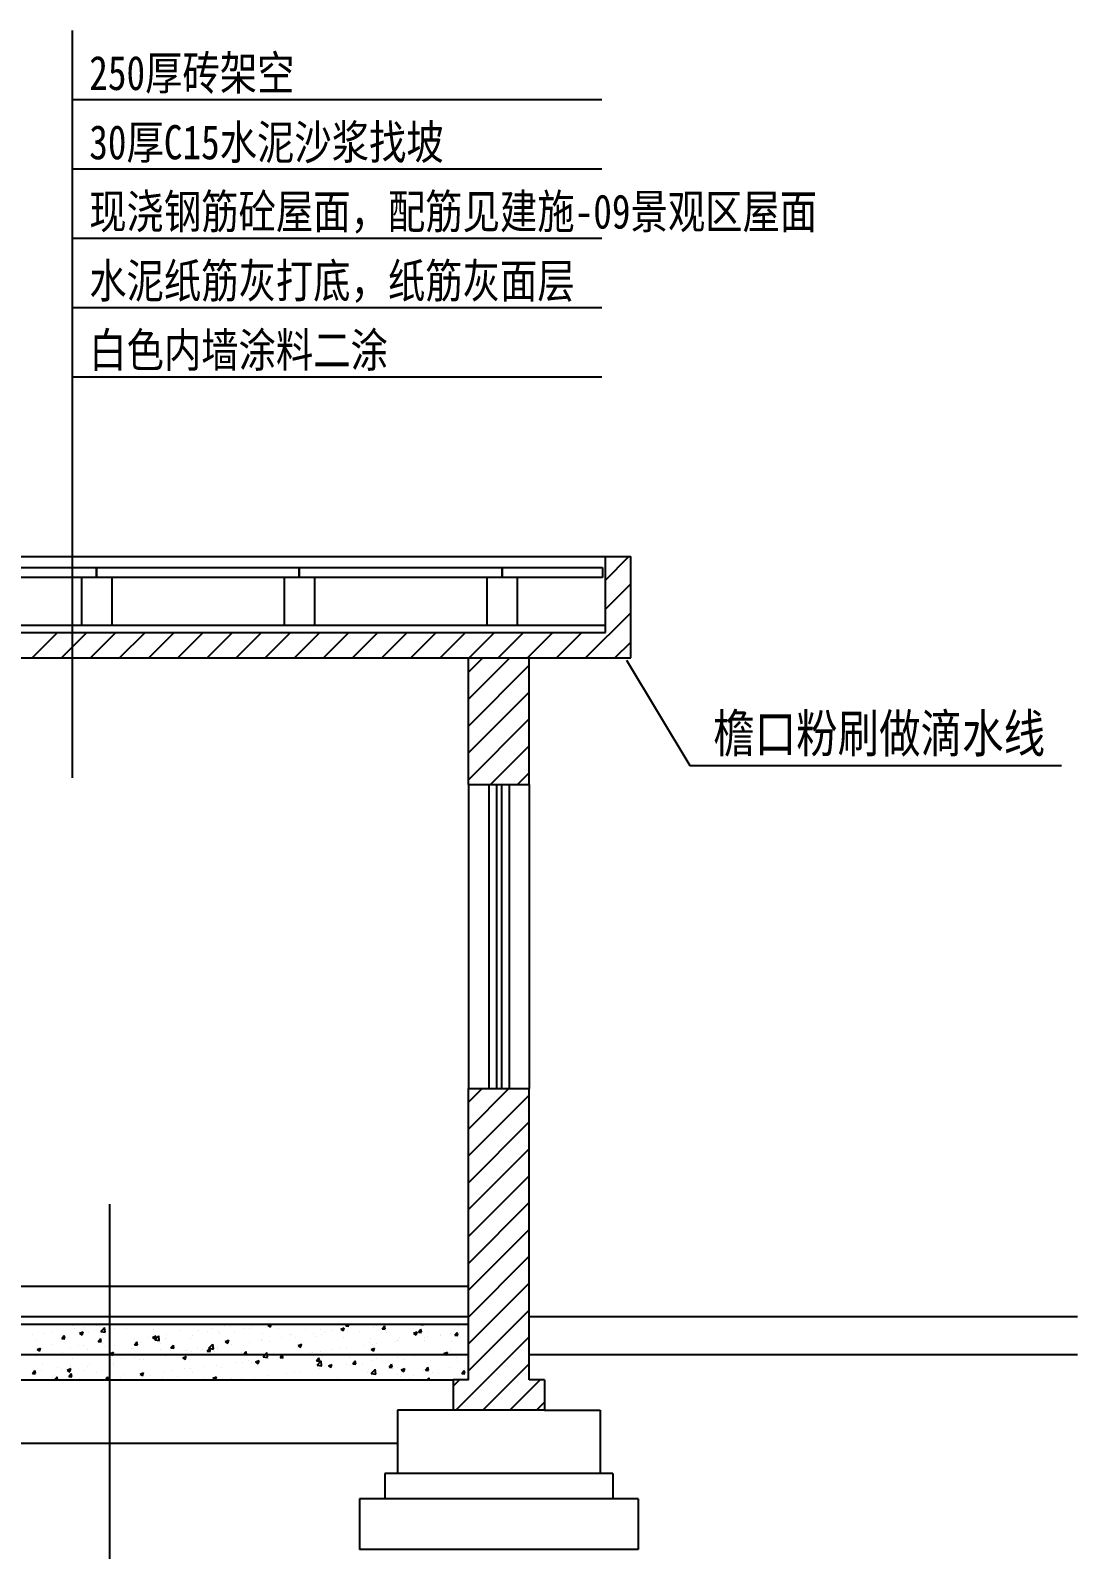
# Model space of a CAD drawing. Extents: x -747684 to -328837, y -438585 to -235181.
# Drawn here: x -334839 to -330708, y -249017 to -243020 of the extents above; entities that cross this region are included whole.
import ezdxf

# ---------------------------------------------------------------- set-up
doc = ezdxf.new("R2010")
doc.units = 0
doc.header["$LTSCALE"] = 100
doc.header["$MEASUREMENT"] = 0
doc.layers.get('0').update_dxf_attribs({"linetype": 'CONTINUOUS'})
doc.layers.add('INSERT', color=7, linetype='CONTINUOUS')
doc.styles.get("Standard").update_dxf_attribs({"font": 'SimSun.ttf'})

msp = doc.modelspace()

# ---------------------------------------------------------------- linework, layer by layer
at = {"layer": 'INSERT', "color": 2}
for p, q in [((-334673.4, -245970.6), (-334673.4, -243019.7)), ((-334673.4, -243293.1), (-332584.9, -243293.1)), ((-334673.4, -243566.6), (-332584.9, -243566.6)), ((-334673.4, -243840.1), (-332584.9, -243840.1)), ((-334673.4, -244113.5), (-332584.9, -244113.5)), ((-334673.4, -244387), (-332584.9, -244387)), ((-335378.1, -245139.7), (-334578.1, -245139.7)), ((-334578.1, -245139.7), (-333778.1, -245139.7)), ((-334578.1, -245179.7), (-334578.1, -245139.7)), ((-334578.1, -245139.7), (-334578.1, -245179.7)), ((-333778.1, -245139.7), (-333778.1, -245179.7)), ((-333778.1, -245139.7), (-332978.1, -245139.7)), ((-333778.1, -245179.7), (-333778.1, -245139.7)), ((-332978.1, -245179.7), (-332978.1, -245139.7)), ((-332978.1, -245139.7), (-332581.4, -245139.7)), ((-332978.1, -245139.7), (-332978.1, -245179.7)), ((-332581.4, -245139.7), (-332581.4, -245179.7)), ((-334578.1, -245179.7), (-335378.1, -245179.7)), ((-334638.1, -245179.7), (-334638.1, -245367.2)), ((-333778.1, -245179.7), (-334578.1, -245179.7)), ((-334518.1, -245179.7), (-334518.1, -245367.2)), ((-333838.1, -245179.7), (-333838.1, -245367.2)), ((-332978.1, -245179.7), (-333778.1, -245179.7)), ((-333718.1, -245179.7), (-333718.1, -245367.2)), ((-333038.1, -245179.7), (-333038.1, -245367.2)), ((-332581.4, -245179.7), (-332978.1, -245179.7)), ((-332918.1, -245179.7), (-332918.1, -245367.2)), ((-334526.3, -250936, -857.1), (-334526.3, -247653.3, -857.1)), ((-334829.2, -248166.6), (-334829.2, -248166.6)), ((-334783.3, -248165.1), (-334783.3, -248165.1)), ((-334779.2, -248129), (-334779.2, -248129)), ((-334753.5, -248156.6), (-334753.5, -248156.6)), ((-334714.9, -248183.6), (-334705.3, -248172.1)), ((-334710.9, -248173.4), (-334710.9, -248173.4)), ((-334703.2, -248184.4), (-334705.5, -248171.8)), ((-334672.5, -248133.5), (-334672.5, -248133.5)), ((-334666.7, -248145), (-334666.7, -248145)), ((-334645, -248163.1), (-334630.9, -248157.8)), ((-334645, -248163.1), (-334635, -248169.9)), ((-334635.2, -248169.6), (-334631.1, -248157.5)), ((-334627.2, -248140), (-334627.2, -248140)), ((-334609.9, -248160.6), (-334609.9, -248160.6)), ((-334577.1, -248133.4), (-334577.1, -248133.4)), ((-334565.7, -248138), (-334565.7, -248138)), ((-334561.5, -248156.3), (-334545.9, -248140.1)), ((-334561.5, -248156.3), (-334543.7, -248159.1)), ((-334543.9, -248158.8), (-334546.1, -248139.8)), ((-334506, -248145.6), (-334506, -248145.6)), ((-334458.9, -248142.6), (-334458.9, -248142.6)), ((-334403.3, -248131.6), (-334403.3, -248131.6)), ((-334357.5, -248179.2), (-334343.5, -248173.8)), ((-334352.2, -248147.1), (-334352.2, -248147.1)), ((-334348, -248189.4), (-334332.5, -248173.2)), ((-334347.8, -248185.6), (-334343.7, -248173.5)), ((-334330.4, -248191.9), (-334332.6, -248172.9)), ((-334301.9, -248169.1), (-334301.9, -248169.1)), ((-334245.4, -248151.6), (-334245.4, -248151.6)), ((-334200.9, -248170.3), (-334200.9, -248170.3)), ((-334180.8, -248129.2), (-334180.8, -248129.2)), ((-334175.5, -248152.5), (-334175.5, -248152.5)), ((-334138.6, -248156.1), (-334138.6, -248156.1)), ((-334125.5, -248145.9), (-334125.5, -248145.9)), ((-334098.2, -248156.3), (-334098.2, -248156.3)), ((-334091.8, -248164.3), (-334091.8, -248164.3)), ((-334074, -248133.7), (-334074, -248133.7)), ((-334049.7, -248135.9), (-334049.7, -248135.9)), ((-334031.9, -248160.6), (-334031.9, -248160.6)), ((-333997.2, -248143.5), (-333997.2, -248143.5)), ((-333975.1, -248144.3), (-333975.1, -248144.3)), ((-333967.3, -248138.2), (-333967.3, -248138.2)), ((-333925.1, -248165.1), (-333925.1, -248165.1)), ((-333902.1, -248130.7), (-333892.9, -248127.2)), ((-333902.1, -248130.7), (-333892.1, -248137.4)), ((-333893.3, -248128.5), (-333893.3, -248128.5)), ((-333892.3, -248137.1), (-333889, -248127.2)), ((-333860.5, -248142.8), (-333860.5, -248142.8)), ((-333818.3, -248169.6), (-333818.3, -248169.6)), ((-333810.6, -248168.1), (-333810.6, -248168.1)), ((-333753.8, -248147.3), (-333753.8, -248147.3)), ((-333723.9, -248165), (-333723.9, -248165)), ((-333711.6, -248174.1), (-333711.6, -248174.1)), ((-333693.9, -248148.1), (-333693.9, -248148.1)), ((-333692, -248168.2), (-333692, -248168.2)), ((-333673.8, -248158.4), (-333673.8, -248158.4)), ((-333647, -248151.8), (-333647, -248151.8)), ((-333614.6, -248146.7), (-333600.6, -248141.3)), ((-333614.6, -248146.7), (-333604.7, -248153.4)), ((-333604.9, -248153.1), (-333600.8, -248141.1)), ((-333598.1, -248148.4), (-333598.1, -248148.4)), ((-333595.1, -248133.6), (-333589.7, -248127.2)), ((-333595.1, -248133.6), (-333583.1, -248134.6)), ((-333588.1, -248153.2), (-333588.1, -248153.2)), ((-333583.3, -248134.3), (-333584.6, -248127.2)), ((-333577.3, -248128.1), (-333577.3, -248128.1)), ((-333540.2, -248156.3), (-333540.2, -248156.3)), ((-333485.5, -248139.1), (-333485.5, -248139.1)), ((-333471.8, -248131.8), (-333471.8, -248131.8)), ((-333451.6, -248146.1), (-333442, -248134.6)), ((-333451.6, -248146.1), (-333439.7, -248147.2)), ((-333439.9, -248146.9), (-333442.2, -248134.4)), ((-333433.5, -248160.8), (-333433.5, -248160.8)), ((-333384.3, -248178.1), (-333384.3, -248178.1)), ((-333327.2, -248162.7), (-333313.2, -248157.3)), ((-333327.2, -248162.7), (-333317.3, -248169.4)), ((-333326.7, -248165.3), (-333326.7, -248165.3)), ((-333317.4, -248169.2), (-333313.4, -248157.1)), ((-333308.2, -248158.7), (-333298.5, -248147.2)), ((-333308.2, -248158.7), (-333296.2, -248159.7)), ((-333306.3, -248127.2), (-333289.5, -248129.8)), ((-333296.4, -248159.4), (-333298.7, -248146.9)), ((-333289.7, -248129.5), (-333290, -248127.2)), ((-333283, -248177.9), (-333283, -248177.9)), ((-333272.3, -248177.5), (-333272.3, -248177.5)), ((-333267.6, -248158.1), (-333267.6, -248158.1)), ((-333222.2, -248170.9), (-333222.2, -248170.9)), ((-333219.9, -248169.8), (-333219.9, -248169.8)), ((-333180.3, -248163.8), (-333180.3, -248163.8)), ((-333164.7, -248171.2), (-333155.1, -248159.7)), ((-333164.7, -248171.2), (-333152.8, -248172.3)), ((-333153, -248172), (-333155.3, -248159.5)), ((-333151, -248138), (-333151, -248138)), ((-333146.5, -248160.9), (-333146.5, -248160.9)), ((-333113.2, -248174.3), (-333113.2, -248174.3)), ((-334813.6, -248187.5), (-334813.6, -248187.5)), ((-334813, -248227.6), (-334799, -248222.3)), ((-334813, -248227.6), (-334803, -248234.4)), ((-334806.1, -248235.5), (-334806.1, -248235.5)), ((-334803.2, -248234.1), (-334799.2, -248222)), ((-334754.4, -248208.3), (-334754.4, -248208.3)), ((-334714.9, -248183.6), (-334703, -248184.6)), ((-334679.8, -248218.9), (-334679.8, -248218.9)), ((-334647.7, -248212.8), (-334647.7, -248212.8)), ((-334629.7, -248212.3), (-334629.7, -248212.3)), ((-334612.3, -248227.2), (-334612.3, -248227.2)), ((-334571.5, -248196.1), (-334561.8, -248184.7)), ((-334571.5, -248196.1), (-334559.5, -248197.2)), ((-334559.7, -248196.9), (-334562, -248184.4)), ((-334554, -248202.3), (-334554, -248202.3)), ((-334540.9, -248217.3), (-334540.9, -248217.3)), ((-334525.6, -248243.7), (-334511.6, -248238.3)), ((-334514.8, -248247.2), (-334511.8, -248238)), ((-334508.5, -248212.2), (-334508.5, -248212.2)), ((-334441.7, -248224.3), (-334441.7, -248224.3)), ((-334434.1, -248221.9), (-334434.1, -248221.9)), ((-334428, -248208.7), (-334418.4, -248197.2)), ((-334428, -248208.7), (-334416.1, -248209.7)), ((-334427.7, -248185.7), (-334427.7, -248185.7)), ((-334416.3, -248209.5), (-334418.6, -248196.9)), ((-334405.8, -248198.1), (-334405.8, -248198.1)), ((-334377.6, -248179.1), (-334377.6, -248179.1)), ((-334357.5, -248179.2), (-334347.6, -248185.9)), ((-334348, -248189.4), (-334330.2, -248192.2)), ((-334327.4, -248226.4), (-334327.4, -248226.4)), ((-334325, -248204.3), (-334325, -248204.3)), ((-334304.8, -248185.3), (-334304.8, -248185.3)), ((-334284.6, -248221.2), (-334274.9, -248209.8)), ((-334284.6, -248221.2), (-334272.6, -248222.3)), ((-334272.8, -248222), (-334275.1, -248209.5)), ((-334228.2, -248231.4), (-334228.2, -248231.4)), ((-334220.6, -248230.9), (-334220.6, -248230.9)), ((-334208.4, -248184.3), (-334208.4, -248184.3)), ((-334203.3, -248236.9), (-334203.3, -248236.9)), ((-334178.1, -248224.8), (-334178.1, -248224.8)), ((-334160.5, -248228.2), (-334160.5, -248228.2)), ((-334141.1, -248233.8), (-334131.5, -248222.3)), ((-334141.1, -248233.8), (-334129.2, -248234.8)), ((-334134.6, -248222.5), (-334119, -248206.3)), ((-334134.6, -248222.5), (-334116.8, -248225.3)), ((-334129.4, -248234.6), (-334131.7, -248222)), ((-334117, -248225), (-334119.2, -248206)), ((-334113.8, -248235.4), (-334113.8, -248235.4)), ((-334102.3, -248214.8), (-334102.3, -248214.8)), ((-334100.6, -248222.8), (-334100.6, -248222.8)), ((-334070.1, -248195.2), (-334056.1, -248189.8)), ((-334070.1, -248195.2), (-334060.2, -248201.9)), ((-334060.3, -248201.6), (-334056.3, -248189.5)), ((-334043.8, -248208.2), (-334043.8, -248208.2)), ((-333999.6, -248210), (-333999.6, -248210)), ((-333997.7, -248246.3), (-333988, -248234.9)), ((-333985.9, -248247.1), (-333988.2, -248234.6)), ((-333976, -248198.2), (-333976, -248198.2)), ((-333927.2, -248188.2), (-333927.2, -248188.2)), ((-333926, -248191.6), (-333926, -248191.6)), ((-333895.7, -248195), (-333895.7, -248195)), ((-333850.2, -248181.6), (-333850.2, -248181.6)), ((-333793, -248181), (-333793, -248181)), ((-333782.7, -248211.2), (-333768.7, -248205.8)), ((-333782.7, -248211.2), (-333772.7, -248217.9)), ((-333772.9, -248217.6), (-333768.9, -248205.6)), ((-333734.2, -248238.1), (-333734.2, -248238.1)), ((-333726.5, -248237.3), (-333726.5, -248237.3)), ((-333694.4, -248234.7), (-333694.4, -248234.7)), ((-333650.7, -248227.3), (-333650.7, -248227.3)), ((-333617.5, -248218.1), (-333617.5, -248218.1)), ((-333604.8, -248178.6), (-333604.8, -248178.6)), ((-333590.6, -248219.7), (-333590.6, -248219.7)), ((-333524.4, -248210.7), (-333524.4, -248210.7)), ((-333500.9, -248198.1), (-333500.9, -248198.1)), ((-333498.1, -248183.2), (-333498.1, -248183.2)), ((-333495.3, -248227.2), (-333485.3, -248233.9)), ((-333495.3, -248227.2), (-333481.2, -248221.8)), ((-333487.9, -248205.7), (-333487.9, -248205.7)), ((-333485.5, -248233.7), (-333481.4, -248221.6)), ((-333474.3, -248204.1), (-333474.3, -248204.1)), ((-333398.6, -248194.1), (-333398.6, -248194.1)), ((-333391.3, -248187.7), (-333391.3, -248187.7)), ((-333386.9, -248192.9), (-333386.9, -248192.9)), ((-333284.5, -248192.2), (-333284.5, -248192.2)), ((-333207.8, -248243.2), (-333193.8, -248237.9)), ((-333197.2, -248247.2), (-333194, -248237.6)), ((-333182.7, -248230.4), (-333182.7, -248230.4)), ((-333177.8, -248196.7), (-333177.8, -248196.7)), ((-334816.1, -248254.1), (-334816.1, -248254.1)), ((-334791.6, -248284.4), (-334791.6, -248284.4)), ((-334732.4, -248297.8), (-334732.4, -248297.8)), ((-334713.4, -248240), (-334713.4, -248240)), ((-334682.3, -248291.2), (-334682.3, -248291.2)), ((-334674.9, -248264.4), (-334674.9, -248264.4)), ((-334614.8, -248293.8), (-334614.8, -248293.8)), ((-334606.6, -248281.2), (-334606.6, -248281.2)), ((-334558.3, -248244.4), (-334558.3, -248244.4)), ((-334525.6, -248243.7), (-334520.4, -248247.2)), ((-334520.4, -248247.2), (-334515.6, -248250.4)), ((-334515.8, -248250.1), (-334514.8, -248247.2)), ((-334510.9, -248278.8), (-334510.9, -248278.8)), ((-334510.4, -248288.3), (-334510.4, -248288.3)), ((-334480.3, -248264.6), (-334480.3, -248264.6)), ((-334430.2, -248258), (-334430.2, -248258)), ((-334408.2, -248264.7), (-334408.2, -248264.7)), ((-334393.7, -248268.3), (-334393.7, -248268.3)), ((-334354.5, -248248), (-334354.5, -248248)), ((-334307.2, -248251.9), (-334307.2, -248251.9)), ((-334277.1, -248248.2), (-334277.1, -248248.2)), ((-334238.1, -248259.7), (-334224.1, -248254.3)), ((-334238.1, -248259.7), (-334228.2, -248266.4)), ((-334228.4, -248266.1), (-334224.3, -248254)), ((-334155, -248293.7), (-334155, -248293.7)), ((-334103.1, -248289.4), (-334103.1, -248289.4)), ((-334084.1, -248298.2), (-334084.1, -248298.2)), ((-334028.6, -248277.1), (-334028.6, -248277.1)), ((-334007.1, -248239.9), (-334007.1, -248239.9)), ((-334002, -248276.6), (-334002, -248276.6)), ((-333997.7, -248246.3), (-333988.3, -248247.2)), ((-333988.3, -248247.2), (-333985.7, -248247.4)), ((-333978.6, -248270.5), (-333978.6, -248270.5)), ((-333967.4, -248278.2), (-333967.4, -248278.2)), ((-333950.7, -248275.7), (-333936.7, -248270.3)), ((-333950.7, -248275.7), (-333940.8, -248282.4)), ((-333941, -248282.1), (-333936.9, -248270.1)), ((-333921.1, -248255.6), (-333913, -248247.2)), ((-333921.1, -248255.6), (-333903.3, -248258.4)), ((-333913, -248247.2), (-333905.6, -248239.4)), ((-333904.8, -248247.2), (-333905.8, -248239.1)), ((-333903.5, -248258.1), (-333904.8, -248247.2)), ((-333902.8, -248260.5), (-333902.8, -248260.5)), ((-333900.3, -248244.4), (-333900.3, -248244.4)), ((-333898.2, -248261.6), (-333898.2, -248261.6)), ((-333854.2, -248258.9), (-333844.6, -248247.4)), ((-333854.2, -248258.9), (-333842.3, -248259.9)), ((-333850.8, -248258.2), (-333850.8, -248258.2)), ((-333844.8, -248247.2), (-333844.8, -248247.1)), ((-333842.5, -248259.7), (-333844.8, -248247.2)), ((-333795.5, -248247.5), (-333795.5, -248247.5)), ((-333793.5, -248248.9), (-333793.5, -248248.9)), ((-333776.5, -248243.9), (-333776.5, -248243.9)), ((-333710.8, -248271.4), (-333701.1, -248260)), ((-333710.8, -248271.4), (-333698.8, -248272.5)), ((-333707.7, -248288.7), (-333692.1, -248272.5)), ((-333707.7, -248288.7), (-333689.9, -248291.5)), ((-333699, -248272.2), (-333701.3, -248259.7)), ((-333690.1, -248291.2), (-333692.3, -248272.2)), ((-333686.8, -248253.4), (-333686.8, -248253.4)), ((-333663.3, -248291.7), (-333649.3, -248286.3)), ((-333663.3, -248291.7), (-333653.3, -248298.4)), ((-333653.5, -248298.2), (-333649.5, -248286.1)), ((-333593, -248286.3), (-333593, -248286.3)), ((-333580, -248257.9), (-333580, -248257.9)), ((-333577, -248289.6), (-333577, -248289.6)), ((-333567.3, -248284), (-333557.7, -248272.5)), ((-333567.3, -248284), (-333555.4, -248285)), ((-333555.6, -248284.8), (-333557.9, -248272.2)), ((-333526.9, -248283), (-333526.9, -248283)), ((-333490.3, -248272.2), (-333490.3, -248272.2)), ((-333473.3, -248262.5), (-333473.3, -248262.5)), ((-333451.2, -248273), (-333451.2, -248273)), ((-333423.9, -248296.5), (-333414.2, -248285.1)), ((-333423.9, -248296.5), (-333411.9, -248297.6)), ((-333412.1, -248297.3), (-333414.4, -248284.8)), ((-333392.5, -248297.4), (-333392.5, -248297.4)), ((-333389.3, -248259.4), (-333389.3, -248259.4)), ((-333366.5, -248267), (-333366.5, -248267)), ((-333324.9, -248256.4), (-333324.9, -248256.4)), ((-333285.4, -248244.4), (-333285.4, -248244.4)), ((-333280.4, -248309.1), (-333270.8, -248297.6)), ((-333275.9, -248277.4), (-333275.9, -248277.4)), ((-333274.8, -248249.8), (-333274.8, -248249.8)), ((-333268.7, -248309.9), (-333271, -248297.3)), ((-333259.7, -248271.5), (-333259.7, -248271.5)), ((-333207.8, -248243.2), (-333202, -248247.2)), ((-333202, -248247.2), (-333197.9, -248249.9)), ((-333199.1, -248239.8), (-333199.1, -248239.8)), ((-333198.1, -248249.7), (-333197.2, -248247.2)), ((-333185.2, -248296.9), (-333185.2, -248296.9)), ((-333159.2, -248257.4), (-333159.2, -248257.4)), ((-333153, -248276), (-333153, -248276)), ((-334830.6, -248321.5), (-334821, -248310)), ((-334830.6, -248321.5), (-334818.7, -248322.5)), ((-334818.9, -248322.3), (-334821.2, -248309.7)), ((-334818.5, -248320.7), (-334818.5, -248320.7)), ((-334793.4, -248310.5), (-334793.4, -248310.5)), ((-334751.2, -248337.4), (-334751.2, -248337.4)), ((-334744.6, -248347.2), (-334732.8, -248334.9)), ((-334743.7, -248328.3), (-334743.7, -248328.3)), ((-334731.6, -248347.2), (-334733, -248334.6)), ((-334715.8, -248306.6), (-334715.8, -248306.6)), ((-334693.6, -248308.2), (-334679.6, -248302.8)), ((-334693.6, -248308.2), (-334683.7, -248314.9)), ((-334687.2, -248334), (-334677.5, -248322.5)), ((-334687.2, -248334), (-334675.2, -248335.1)), ((-334686.6, -248315), (-334686.6, -248315)), ((-334683.9, -248314.6), (-334679.8, -248302.5)), ((-334675.4, -248334.8), (-334677.7, -248322.3)), ((-334644.4, -248341.9), (-334644.4, -248341.9)), ((-334627, -248308.3), (-334627, -248308.3)), ((-334579.8, -248319.5), (-334579.8, -248319.5)), ((-334543.7, -248346.6), (-334534.1, -248335.1)), ((-334543.7, -248346.6), (-334537.1, -248347.2)), ((-334537.7, -248346.4), (-334537.7, -248346.4)), ((-334532, -248347.2), (-334534.3, -248334.8)), ((-334532.9, -248343.5), (-334532.9, -248343.5)), ((-334513.3, -248345.4), (-334513.3, -248345.4)), ((-334482.8, -248336.9), (-334482.8, -248336.9)), ((-334473.1, -248324.1), (-334473.1, -248324.1)), ((-334410.6, -248331.3), (-334410.6, -248331.3)), ((-334407.1, -248326.9), (-334407.1, -248326.9)), ((-334406.2, -248324.2), (-334392.2, -248318.8)), ((-334406.2, -248324.2), (-334396.2, -248330.9)), ((-334396.4, -248330.6), (-334392.4, -248318.6)), ((-334366.3, -248328.6), (-334366.3, -248328.6)), ((-334317.4, -248338.2), (-334317.4, -248338.2)), ((-334309.6, -248318.5), (-334309.6, -248318.5)), ((-334280.8, -248310.3), (-334280.8, -248310.3)), ((-334259.6, -248333.1), (-334259.6, -248333.1)), ((-334230.7, -248303.7), (-334230.7, -248303.7)), ((-334205.7, -248303.5), (-334205.7, -248303.5)), ((-334200.7, -248318.2), (-334200.7, -248318.2)), ((-334152.8, -248337.6), (-334152.8, -248337.6)), ((-334118.8, -248340.2), (-334104.8, -248334.8)), ((-334118.8, -248340.2), (-334108.8, -248346.9)), ((-334109, -248346.7), (-334105, -248334.6)), ((-334046, -248342.1), (-334046, -248342.1)), ((-334004.5, -248343.2), (-334004.5, -248343.2)), ((-333955.4, -248339.4), (-333955.4, -248339.4)), ((-333939.3, -248346.6), (-333939.3, -248346.6)), ((-333900.6, -248328.2), (-333900.6, -248328.2)), ((-333829.1, -248322.8), (-333829.1, -248322.8)), ((-333797.9, -248314.1), (-333797.9, -248314.1)), ((-333779.1, -248316.2), (-333779.1, -248316.2)), ((-333703.3, -248306.2), (-333703.3, -248306.2)), ((-333696.9, -248301.3), (-333696.9, -248301.3)), ((-333625.8, -248337.4), (-333625.8, -248337.4)), ((-333509.2, -248317.4), (-333509.2, -248317.4)), ((-333494.2, -248321.8), (-333478.7, -248305.6)), ((-333494.2, -248321.8), (-333476.5, -248324.6)), ((-333492.7, -248338.8), (-333492.7, -248338.8)), ((-333476.6, -248324.3), (-333478.9, -248305.3)), ((-333391.7, -248326), (-333391.7, -248326)), ((-333377.5, -248335.3), (-333377.5, -248335.3)), ((-333375.9, -248307.7), (-333361.9, -248302.4)), ((-333375.9, -248307.7), (-333365.9, -248314.4)), ((-333366.1, -248314.2), (-333362.1, -248302.1)), ((-333344.6, -248341.3), (-333344.6, -248341.3)), ((-333327.4, -248328.7), (-333327.4, -248328.7)), ((-333287.8, -248311), (-333287.8, -248311)), ((-333280.4, -248309.1), (-333268.5, -248310.1)), ((-333273.3, -248347.2), (-333265.2, -248338.7)), ((-333264.4, -248347.2), (-333265.4, -248338.4)), ((-333251.7, -248318.7), (-333251.7, -248318.7)), ((-333228, -248321.3), (-333228, -248321.3)), ((-333137, -248321.6), (-333127.3, -248310.2)), ((-333137, -248321.6), (-333125, -248322.7)), ((-333125.2, -248322.4), (-333127.5, -248309.9)), ((-333125.4, -248302.1), (-333125.4, -248302.1)), ((-333111.3, -248301.3), (-333111.3, -248301.3))]:
    msp.add_line(p, q, dxfattribs=at)
at = {"layer": 'INSERT', "color": 7}
for p, q in [((-337110.7, -245097.2), (-332470.7, -245097.2)), ((-337010.7, -245367.2), (-332570.7, -245367.2)), ((-332487.8, -245506), (-332237.4, -245922.1)), ((-332237.4, -245922.1), (-330770.7, -245922.1)), ((-333110.7, -245997.2), (-333110.7, -247197.2)), ((-333030.7, -245997.2), (-333030.7, -247197.2)), ((-333000.7, -245997.2), (-333000.7, -247197.2)), ((-332980.7, -245997.2), (-332980.7, -247197.2)), ((-332950.7, -245997.2), (-332950.7, -247197.2)), ((-332870.7, -245997.2), (-332870.7, -247197.2)), ((-336470.7, -248097.2), (-333110.7, -248097.2)), ((-332870.7, -248097.2), (-330707.6, -248097.2)), ((-332870.7, -248097.2), (-331870.7, -248097.2)), ((-336470.7, -248127.2), (-333110.7, -248127.2)), ((-336470.7, -248247.2), (-333110.7, -248247.2)), ((-336410.7, -248347.2), (-333170.7, -248347.2)), ((-333390.7, -248467.2), (-333390.7, -248717.2)), ((-333170.7, -248467.2), (-333390.7, -248467.2)), ((-332810.7, -248467.2), (-332590.7, -248467.2)), ((-332590.7, -248467.2), (-332590.7, -248717.2)), ((-336190.7, -248597.2), (-333390.7, -248597.2)), ((-333440.7, -248717.2), (-333440.7, -248817.2)), ((-332540.7, -248717.2), (-333440.7, -248717.2)), ((-332540.7, -248717.2), (-332540.7, -248817.2)), ((-333540.7, -248817.2), (-333540.7, -249017.2)), ((-332440.7, -248817.2), (-333540.7, -248817.2)), ((-332440.7, -248817.2), (-332440.7, -249017.2)), ((-332440.7, -249017.2), (-333540.7, -249017.2))]:
    msp.add_line(p, q, dxfattribs=at)
at = {"layer": 'INSERT', "color": 6}
for p, q in [((-332570.7, -245397.2), (-332570.7, -245097.2)), ((-332470.7, -245497.2), (-332470.7, -245097.2)), ((-337010.7, -245397.2), (-332570.7, -245397.2)), ((-337110.7, -245497.2), (-332470.7, -245497.2)), ((-333110.7, -245997.2), (-333110.7, -245497.2)), ((-332870.7, -245997.2), (-332870.7, -245497.2)), ((-333110.7, -245997.2), (-332870.7, -245997.2)), ((-333110.7, -248347.2), (-333110.7, -247197.2)), ((-333110.7, -247197.2), (-332870.7, -247197.2)), ((-332870.7, -248347.2), (-332870.7, -247197.2)), ((-332870.7, -248247.2), (-330707.6, -248247.2)), ((-333170.7, -248347.2), (-333170.7, -248467.2)), ((-333110.7, -248347.2), (-333170.7, -248347.2)), ((-332810.7, -248347.2), (-332870.7, -248347.2)), ((-332810.7, -248347.2), (-332810.7, -248467.2)), ((-332810.7, -248467.2), (-333170.7, -248467.2))]:
    msp.add_line(p, q, dxfattribs=at)
at = {"layer": 'INSERT', "color": 9}
for p, q in [((-332570.7, -245189.6), (-332478.3, -245097.2)), ((-332570.7, -245304.5), (-332470.7, -245204.5)), ((-332648.5, -245497.2), (-332470.7, -245319.4)), ((-334831.7, -245497.2), (-334731.7, -245397.2)), ((-334716.8, -245497.2), (-334616.8, -245397.2)), ((-334601.8, -245497.2), (-334501.8, -245397.2)), ((-334486.9, -245497.2), (-334386.9, -245397.2)), ((-334372, -245497.2), (-334272, -245397.2)), ((-334257.1, -245497.2), (-334157.1, -245397.2)), ((-334142.2, -245497.2), (-334042.2, -245397.2)), ((-334027.3, -245497.2), (-333927.3, -245397.2)), ((-333912.4, -245497.2), (-333812.4, -245397.2)), ((-333797.5, -245497.2), (-333697.5, -245397.2)), ((-333682.6, -245497.2), (-333582.6, -245397.2)), ((-333567.7, -245497.2), (-333467.7, -245397.2)), ((-333452.8, -245497.2), (-333352.8, -245397.2)), ((-333337.9, -245497.2), (-333237.9, -245397.2)), ((-333223, -245497.2), (-333123, -245397.2)), ((-333108.1, -245497.2), (-333008.1, -245397.2)), ((-332993.2, -245497.2), (-332893.2, -245397.2)), ((-332878.3, -245497.2), (-332778.3, -245397.2)), ((-332763.4, -245497.2), (-332663.4, -245397.2)), ((-332533.6, -245497.2), (-332470.7, -245434.3)), ((-333110.7, -245553.7), (-333054.1, -245497.2)), ((-333110.7, -245659.8), (-332948.1, -245497.2)), ((-333110.7, -245765.8), (-332870.7, -245525.8)), ((-333110.7, -245871.9), (-332870.7, -245631.9)), ((-333110.7, -245978), (-332870.7, -245738)), ((-333023.8, -245997.2), (-332870.7, -245844)), ((-332917.7, -245997.2), (-332870.7, -245950.1)), ((-333110.7, -247250.7), (-333057.1, -247197.2)), ((-333110.7, -247356.8), (-332951, -247197.2)), ((-333110.7, -247462.9), (-332870.7, -247222.9)), ((-333110.7, -247568.9), (-332870.7, -247328.9)), ((-333110.7, -247675), (-332870.7, -247435)), ((-333110.7, -247781.1), (-332870.7, -247541.1)), ((-333110.7, -247887.1), (-332870.7, -247647.1)), ((-333110.7, -247993.2), (-332870.7, -247753.2)), ((-333110.7, -248099.3), (-332870.7, -247859.3)), ((-336470.7, -247977.2), (-333110.7, -247977.2)), ((-333110.7, -248205.3), (-332870.7, -247965.3)), ((-333110.7, -248311.4), (-332870.7, -248071.4)), ((-333160.4, -248467.2), (-332870.7, -248177.5)), ((-333054.3, -248467.2), (-332870.7, -248283.5)), ((-333170.7, -248371.4), (-333146.4, -248347.2)), ((-332948.2, -248467.2), (-332828.2, -248347.2)), ((-332842.2, -248467.2), (-332810.7, -248435.7))]:
    msp.add_line(p, q, dxfattribs=at)

# ---------------------------------------------------------------- texts
at = {"width": 0.8}
for s, height, p in [('250厚砖架空', 135, (-334606.9, -243255.1, -8047.6)), ('30厚C15水泥沙浆找坡', 135, (-334606.9, -243528.6, -8047.6)), ('现浇钢筋砼屋面，配筋见建施-09景观区屋面', 135, (-334606.9, -243802.1, -8047.6)), ('水泥纸筋灰打底，纸筋灰面层', 135, (-334606.9, -244075.6, -8047.6)), ('白色内墙涂料二涂', 135, (-334606.9, -244349, -8047.6)), ('檐口粉刷做滴水线', 150, (-332145.3, -245869.9, -8047.6))]:
    msp.add_text(s, height=height, dxfattribs=at).set_placement(p)

doc.saveas('drawing.dxf')
